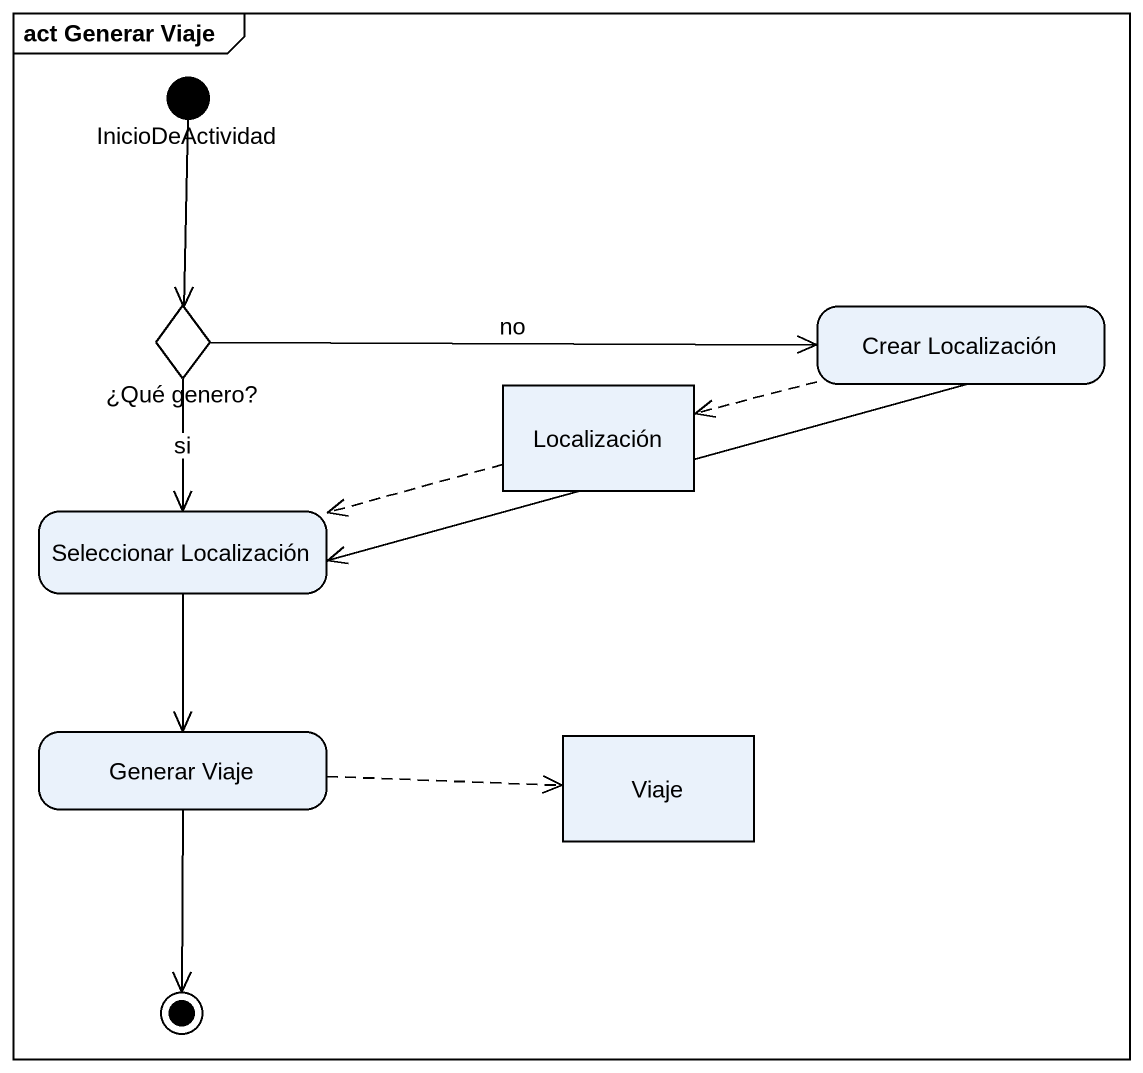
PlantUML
@startuml
mainframe act Generar Viaje
hide empty description
state InicioDeActividad <<start>>
state "¿Qué genero?" as Qué_genero <<choice>>
state "Crear Localización" as Crear_Localización
state Localización <<object>>
state "Seleccionar Localización" as Seleccionar_Localización
state "Generar Viaje" as Generar_Viaje
state Viaje <<object>>
InicioDeActividad --> Qué_genero
Qué_genero -right-> Crear_Localización : no
Qué_genero --> Seleccionar_Localización : si
Crear_Localización -left[dashed]-> Localización
Crear_Localización -left-> Seleccionar_Localización
Localización -left[dashed]-> Seleccionar_Localización
Seleccionar_Localización --> Generar_Viaje
Generar_Viaje -right[dashed]-> Viaje
Generar_Viaje --> [*]
@enduml
